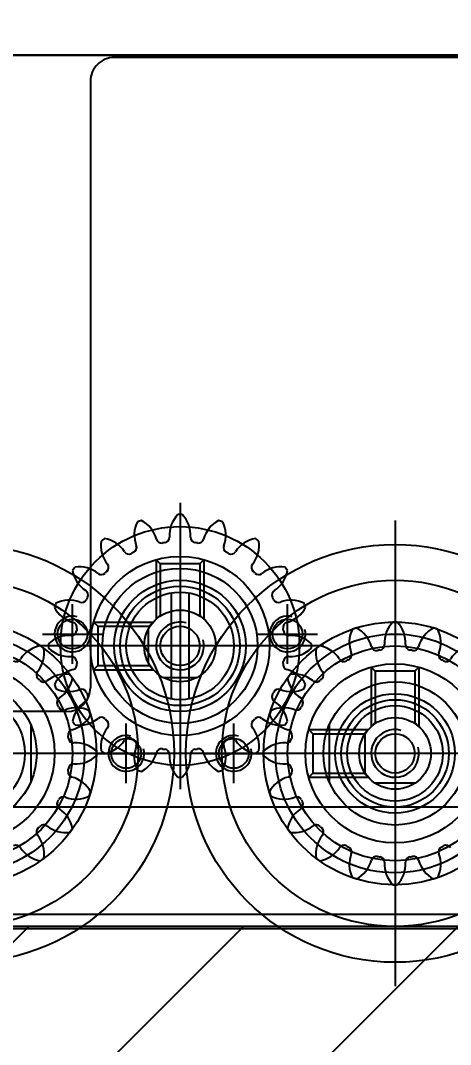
# Model space of a CAD drawing. Header units: inches. Extents: x 0 to 77285, y -118 to 40065.
# Drawn here: x 16624.3 to 16660.3, y 25985.7 to 26071.4 of the extents above; entities that cross this region are included whole.
import ezdxf

# ---------------------------------------------------------------- set-up
doc = ezdxf.new("R2010")
doc.units = ezdxf.units.IN
doc.header["$LTSCALE"] = 5
doc.header["$MEASUREMENT"] = 0
doc.layers.add('A', color=8, linetype='Continuous')
doc.styles.add('SCI', font='')
doc.styles.get('SCI').set_extended_font_data('Gulim')
doc.dimstyles.new('SCH', dxfattribs={"dimtxt": 2.5, "dimasz": 2, "dimexe": 1.25, "dimexo": 0.625, "dimtad": 1, "dimdec": 8, "dimtxsty": 'SCI', "dimcen": 2.5, "dimclrd": 4, "dimclre": 4, "dimclrt": 7, "dimadec": 8, "dimazin": 2, "dimtfac": 1, "dimtdec": 8, "dimtmove": 0, "dimatfit": 3, "dimfxl": 1, "dimarcsym": 0})

# ---------------------------------------------------------------- blocks, each defined once
blk = doc.blocks.new('A$Cc399747e')
h = blk.add_hatch()
h.set_pattern_fill('ANSI31', color=256, scale=4)
h.set_pattern_definition([(45, (8071.277, 63861.461), (-8.980256, 8.980256), [])])
h.paths.add_polyline_path([(891.797, 581), (491.797, 581), (491.797, 281), (891.797, 281)])
for p, q in [((627.797, 247), (627.797, 286)), ((491.797, 281), (891.797, 281)), ((491.797, 281), (891.797, 281)), ((627.797, 254.5), (627.797, 278.5)), ((645.797, 245.5), (645.797, 269.5)), ((626.14, 269.001), (629.454, 269.001)), ((635.026, 268.5), (630.033, 268.5)), ((630.383, 268.15), (630.033, 268.5)), ((633.297, 264.102), (633.297, 268.898)), ((635.026, 268.5), (634.676, 268.15)), ((658.297, 264.102), (658.297, 268.898)), ((630.298, 268.157), (630.298, 264.843)), ((630.383, 268.021), (630.383, 268.15)), ((634.676, 268.15), (630.383, 268.15)), ((634.676, 264.85), (634.676, 268.15)), ((608.297, 266.5), (647.297, 266.5)), ((615.797, 266.5), (639.797, 266.5)), ((644.297, 266.5), (683.297, 266.5)), ((651.797, 266.5), (675.797, 266.5)), ((625.797, 259.272), (625.797, 264.264)), ((626.147, 263.914), (625.797, 264.264)), ((629.447, 263.914), (629.797, 264.264)), ((629.797, 259.272), (629.797, 264.264)), ((630.383, 264.85), (630.033, 264.5)), ((635.026, 264.5), (630.033, 264.5)), ((630.383, 264.85), (630.383, 264.979)), ((634.676, 264.85), (630.383, 264.85)), ((635.026, 264.5), (634.676, 264.85)), ((626.147, 263.914), (626.277, 263.914)), ((626.147, 259.622), (626.147, 263.914)), ((629.318, 263.914), (629.447, 263.914)), ((629.447, 259.622), (629.447, 263.914)), ((645.797, 252), (645.797, 263)), ((645.047, 253.063), (645.047, 261.937)), ((646.547, 253.063), (646.547, 261.937)), ((647.22, 260.141), (644.374, 260.141)), ((625.797, 259.272), (626.147, 259.622)), ((626.147, 259.622), (629.447, 259.622)), ((629.797, 259.272), (629.447, 259.622)), ((653.026, 259.5), (648.033, 259.5)), ((648.383, 259.15), (648.033, 259.5)), ((648.383, 259.021), (648.383, 259.15)), ((652.676, 259.15), (648.383, 259.15)), ((653.026, 259.5), (652.676, 259.15)), ((652.676, 255.85), (652.676, 259.15)), ((648.438, 258.923), (648.438, 256.077)), ((633.797, 257.5), (657.797, 257.5)), ((640.297, 257.5), (651.297, 257.5)), ((648.383, 255.85), (648.033, 255.5)), ((648.383, 255.85), (648.383, 255.979)), ((652.676, 255.85), (648.383, 255.85)), ((653.026, 255.5), (652.676, 255.85)), ((643.797, 250.272), (643.797, 255.264)), ((644.147, 254.914), (643.797, 255.264)), ((644.147, 254.914), (644.277, 254.914)), ((644.147, 250.622), (644.147, 254.914)), ((647.318, 254.914), (647.447, 254.914)), ((647.447, 254.914), (647.797, 255.264)), ((647.447, 250.622), (647.447, 254.914)), ((647.797, 250.272), (647.797, 255.264)), ((653.026, 255.5), (648.033, 255.5)), ((643.797, 250.272), (644.147, 250.622)), ((644.147, 250.622), (647.447, 250.622)), ((647.797, 250.272), (647.447, 250.622)), ((1040.797, 208), (400.797, 208)), ((403.797, 208), (1037.797, 208))]:
    blk.add_line(p, q)
at = {"ltscale": 3}
for p, q in [((213.792, 281.2), (1040.797, 281.2)), ((213.792, 280), (1040.797, 280)), ((213.792, 280), (1040.797, 280)), ((627.797, 253.5), (627.797, 279.5)), ((641.297, 269), (641.297, 264)), ((650.297, 269), (650.297, 264)), ((614.797, 266.5), (640.797, 266.5)), ((643.797, 266.5), (638.797, 266.5)), ((652.797, 266.5), (647.797, 266.5)), ((650.797, 266.5), (676.797, 266.5)), ((645.797, 250), (645.797, 265)), ((655.297, 263), (886.297, 263)), ((653.297, 210.2), (653.297, 261)), ((636.797, 259), (636.797, 254)), ((654.797, 259), (654.797, 254)), ((638.297, 257.5), (653.297, 257.5)), ((639.297, 256.5), (634.297, 256.5)), ((657.297, 256.5), (652.297, 256.5)), ((1040.797, 208), (243.797, 208)), ((406.797, 208.2), (651.297, 208.2))]:
    blk.add_line(p, q, dxfattribs=at)
at = {"ltscale": 5}
blk.add_line((470.792, 271), (695.792, 271), dxfattribs=at)
for centre, radius in [((627.797, 266.5), 17.5), ((663.797, 266.5), 17.5), ((627.797, 266.5), 14.5), ((663.797, 266.5), 14.5), ((627.797, 266.5), 10), ((663.797, 266.5), 10), ((627.797, 266.5), 7.5), ((663.797, 266.5), 7.5), ((627.797, 266.5), 6), ((663.797, 266.5), 6), ((627.797, 266.5), 5), ((663.797, 266.5), 5), ((627.797, 266.5), 4.5), ((627.797, 266.5), 4), ((627.797, 266.5), 3), ((627.797, 266.5), 3), ((627.797, 266.5), 1.65), ((645.797, 257.5), 10), ((645.797, 257.5), 7.5), ((645.797, 257.5), 5), ((645.797, 257.5), 4.5), ((645.797, 257.5), 4.5), ((645.797, 257.5), 3), ((645.797, 257.5), 3), ((645.797, 257.5), 1.65)]:
    blk.add_circle(centre, radius)
at = {"ltscale": 3}
for centre, radius in [((627.797, 266.5), 11), ((663.797, 266.5), 11), ((627.797, 266.5), 9), ((663.797, 266.5), 9), ((641.297, 266.5), 1.25), ((650.297, 266.5), 1.25), ((645.797, 257.5), 6.5), ((645.797, 257.5), 5.5), ((636.797, 256.5), 1.25), ((654.797, 256.5), 1.25)]:
    blk.add_circle(centre, radius, dxfattribs=at)
for centre, radius, start, end in [((629.409, 275.758), 2.5, 135.86546, 183.15785), ((627.797, 266.5), 11, 90, 90.94936), ((627.797, 266.5), 11, 89.05064, 90), ((626.185, 275.758), 2.5, 356.84215, 44.13454), ((626.47, 275.803), 2.5, 153.86546, 201.15785), ((627.797, 266.5), 11, 108, 108.94936), ((627.797, 266.5), 11, 107.05064, 108), ((623.403, 274.806), 2.5, 14.84215, 62.13454), ((632.191, 274.806), 2.5, 117.86546, 165.15785), ((627.797, 266.5), 11, 72, 72.94936), ((627.797, 266.5), 11, 71.05064, 72), ((629.125, 275.803), 2.5, 338.84215, 26.13454), ((626.247, 275.56), 0.442, 194.84215, 279.71096), ((626.472, 275.596), 0.442, 278.28904, 3.15785), ((629.122, 275.596), 0.442, 176.84215, 261.71096), ((629.348, 275.56), 0.442, 260.28904, 345.15785), ((634.543, 273.042), 2.5, 99.86546, 147.15785), ((627.797, 266.5), 11, 54, 54.94936), ((627.797, 266.5), 11, 53.05064, 54), ((663.797, 266.5), 11, 126, 126.94936), ((663.797, 266.5), 11, 125.05064, 126), ((657.052, 273.042), 2.5, 32.84215, 80.13454), ((623.726, 274.741), 0.442, 296.28904, 21.15785), ((627.797, 266.5), 8.75, 99, 99.71096), ((627.797, 266.5), 8.75, 98.28904, 99), ((627.797, 266.5), 8.75, 81, 81.71096), ((627.797, 266.5), 8.75, 80.28904, 81), ((631.868, 274.741), 0.442, 158.84215, 243.71096), ((631.935, 274.937), 2.5, 320.84215, 8.13454), ((659.66, 274.937), 2.5, 171.86546, 219.15785), ((623.523, 274.637), 0.442, 212.84215, 297.71096), ((627.797, 266.5), 8.75, 117, 117.71096), ((627.797, 266.5), 8.75, 116.28904, 117), ((627.797, 266.5), 8.75, 63, 63.71096), ((627.797, 266.5), 8.75, 62.28904, 63), ((632.071, 274.637), 0.442, 242.28904, 327.15785), ((659.523, 274.637), 0.442, 212.84215, 297.71096), ((634.215, 273.08), 0.442, 140.84215, 225.71096), ((636.234, 270.637), 2.5, 81.86546, 129.15785), ((634.339, 273.246), 2.5, 302.84215, 350.13454), ((627.797, 266.5), 11, 36, 36.94936), ((627.797, 266.5), 11, 35.05064, 36), ((663.797, 266.5), 11, 144, 144.94936), ((657.255, 273.246), 2.5, 189.86546, 237.15785), ((663.797, 266.5), 11, 143.05064, 144), ((655.36, 270.637), 2.5, 50.84215, 98.13454), ((657.379, 273.08), 0.442, 314.28904, 39.15785), ((627.797, 266.5), 8.75, 45, 45.71096), ((627.797, 266.5), 8.75, 44.28904, 45), ((634.377, 272.918), 0.442, 224.28904, 309.15785), ((657.218, 272.918), 0.442, 230.84215, 315.71096), ((663.797, 266.5), 8.75, 135, 135.71096), ((663.797, 266.5), 8.75, 134.28904, 135), ((635.935, 270.774), 0.442, 122.84215, 207.71096), ((655.66, 270.774), 0.442, 332.28904, 57.15785), ((627.797, 266.5), 8.75, 27, 27.71096), ((627.797, 266.5), 8.75, 26.28904, 27), ((636.038, 270.571), 0.442, 206.28904, 291.15785), ((637.1, 267.828), 2.5, 63.86546, 111.15785), ((654.495, 267.828), 2.5, 68.84215, 116.13454), ((655.556, 270.571), 0.442, 248.84215, 333.71096), ((663.797, 266.5), 8.75, 153, 153.71096), ((663.797, 266.5), 8.75, 152.28904, 153), ((636.104, 270.894), 2.5, 284.84215, 332.13454), ((627.797, 266.5), 11, 18, 18.94936), ((627.797, 266.5), 11, 17.05064, 18), ((663.797, 266.5), 11, 162, 162.94936), ((655.491, 270.894), 2.5, 207.86546, 255.15785), ((663.797, 266.5), 11, 161.05064, 162), ((627.797, 266.5), 2, 255, 195), ((647.409, 266.758), 2.5, 135.86546, 183.15785), ((645.797, 257.5), 11, 90, 90.94936), ((645.797, 257.5), 11, 89.05064, 90), ((644.185, 266.758), 2.5, 356.84215, 44.13454), ((636.857, 268.051), 0.442, 104.84215, 189.71096), ((627.797, 266.5), 8.75, 9, 9.71096), ((627.797, 266.5), 8.75, 8.28904, 9), ((636.893, 267.825), 0.442, 188.28904, 273.15785), ((644.47, 266.803), 2.5, 153.86546, 201.15785), ((645.797, 257.5), 11, 108, 108.94936), ((645.797, 257.5), 11, 107.05064, 108), ((641.403, 265.806), 2.5, 14.84215, 62.13454), ((650.191, 265.806), 2.5, 117.86546, 165.15785), ((645.797, 257.5), 11, 72, 72.94936), ((645.797, 257.5), 11, 71.05064, 72), ((647.125, 266.803), 2.5, 338.84215, 26.13454), ((654.702, 267.825), 0.442, 266.84215, 351.71096), ((654.737, 268.051), 0.442, 350.28904, 75.15785), ((663.797, 266.5), 8.75, 171, 171.71096), ((663.797, 266.5), 8.75, 170.28904, 171), ((637.055, 264.888), 2.5, 45.86546, 93.15785), ((654.54, 264.888), 2.5, 86.84215, 134.13454), ((637.055, 268.112), 2.5, 266.84215, 314.13454), ((627.797, 266.5), 11, 360, 0.94936), ((627.797, 266.5), 11, 359.05064, 0), ((641.66, 265.937), 2.5, 171.86546, 219.15785), ((645.797, 257.5), 11, 126, 126.94936), ((645.797, 257.5), 11, 125.05064, 126), ((639.052, 264.042), 2.5, 32.84215, 80.13454), ((644.247, 266.56), 0.442, 194.84215, 279.71096), ((645.797, 257.5), 8.75, 99, 99.71096), ((645.797, 257.5), 8.75, 98.28904, 99), ((644.472, 266.596), 0.442, 278.28904, 3.15785), ((647.122, 266.596), 0.442, 176.84215, 261.71096), ((645.797, 257.5), 8.75, 81, 81.71096), ((645.797, 257.5), 8.75, 80.28904, 81), ((647.348, 266.56), 0.442, 260.28904, 345.15785), ((652.543, 264.042), 2.5, 99.86546, 147.15785), ((649.935, 265.937), 2.5, 320.84215, 8.13454), ((645.797, 257.5), 11, 54, 54.94936), ((645.797, 257.5), 11, 53.05064, 54), ((663.797, 266.5), 11, 179.05064, 180), ((663.797, 266.5), 11, 180, 180.94936), ((654.54, 268.112), 2.5, 225.86546, 273.15785), ((627.797, 266.5), 8.75, 350.28904, 351), ((627.797, 266.5), 8.75, 351, 351.71096), ((636.893, 265.175), 0.442, 86.84215, 171.71096), ((641.523, 265.637), 0.442, 212.84215, 297.71096), ((645.797, 257.5), 8.75, 117, 117.71096), ((645.797, 257.5), 8.75, 116.28904, 117), ((641.726, 265.741), 0.442, 296.28904, 21.15785), ((649.868, 265.741), 0.442, 158.84215, 243.71096), ((645.797, 257.5), 8.75, 63, 63.71096), ((645.797, 257.5), 8.75, 62.28904, 63), ((650.071, 265.637), 0.442, 242.28904, 327.15785), ((654.702, 265.175), 0.442, 8.28904, 93.15785), ((663.797, 266.5), 8.75, 188.28904, 189), ((663.797, 266.5), 8.75, 189, 189.71096), ((636.857, 264.95), 0.442, 170.28904, 255.15785), ((636.104, 262.106), 2.5, 27.86546, 75.15785), ((639.379, 264.08), 0.442, 314.28904, 39.15785), ((652.215, 264.08), 0.442, 140.84215, 225.71096), ((655.491, 262.106), 2.5, 104.84215, 152.13454), ((654.737, 264.95), 0.442, 284.84215, 9.71096), ((645.797, 257.5), 11, 144, 144.94936), ((639.255, 264.246), 2.5, 189.86546, 237.15785), ((645.797, 257.5), 11, 143.05064, 144), ((637.36, 261.637), 2.5, 50.84215, 98.13454), ((639.218, 263.918), 0.442, 230.84215, 315.71096), ((645.797, 257.5), 8.75, 135, 135.71096), ((645.797, 257.5), 8.75, 134.28904, 135), ((645.797, 257.5), 8.75, 45, 45.71096), ((645.797, 257.5), 8.75, 44.28904, 45), ((652.377, 263.918), 0.442, 224.28904, 309.15785), ((654.234, 261.637), 2.5, 81.86546, 129.15785), ((652.339, 264.246), 2.5, 302.84215, 350.13454), ((645.797, 257.5), 11, 36, 36.94936), ((645.797, 257.5), 11, 35.05064, 36), ((627.797, 266.5), 8.75, 332.28904, 333), ((627.797, 266.5), 8.75, 333, 333.71096), ((636.038, 262.429), 0.442, 68.84215, 153.71096), ((637.1, 265.172), 2.5, 248.84215, 296.13454), ((627.797, 266.5), 11, 341.05064, 342), ((627.797, 266.5), 11, 342, 342.94936), ((663.797, 266.5), 11, 197.05064, 198), ((663.797, 266.5), 11, 198, 198.94936), ((654.495, 265.172), 2.5, 243.86546, 291.15785), ((655.556, 262.429), 0.442, 26.28904, 111.15785), ((663.797, 266.5), 8.75, 206.28904, 207), ((663.797, 266.5), 8.75, 207, 207.71096), ((635.935, 262.226), 0.442, 152.28904, 237.15785), ((634.339, 259.754), 2.5, 9.86546, 57.15785), ((637.66, 261.774), 0.442, 332.28904, 57.15785), ((653.935, 261.774), 0.442, 122.84215, 207.71096), ((657.255, 259.754), 2.5, 122.84215, 170.13454), ((655.66, 262.226), 0.442, 302.84215, 27.71096), ((645.797, 257.5), 11, 162, 162.94936), ((645.797, 257.5), 11, 161.05064, 162), ((636.495, 258.828), 2.5, 68.84215, 116.13454), ((637.556, 261.571), 0.442, 248.84215, 333.71096), ((645.797, 257.5), 8.75, 153, 153.71096), ((645.797, 257.5), 8.75, 152.28904, 153), ((645.797, 257.5), 8.75, 27, 27.71096), ((645.797, 257.5), 8.75, 26.28904, 27), ((654.038, 261.571), 0.442, 206.28904, 291.15785), ((655.1, 258.828), 2.5, 63.86546, 111.15785), ((645.797, 257.5), 11, 18, 18.94936), ((645.797, 257.5), 11, 17.05064, 18), ((634.215, 259.921), 0.442, 134.28904, 219.15785), ((627.797, 266.5), 8.75, 314.28904, 315), ((627.797, 266.5), 8.75, 315, 315.71096), ((634.377, 260.082), 0.442, 50.84215, 135.71096), ((636.234, 262.363), 2.5, 230.84215, 278.13454), ((637.491, 261.894), 2.5, 207.86546, 255.15785), ((627.797, 266.5), 11, 323.05064, 324), ((627.797, 266.5), 11, 324, 324.94936), ((654.104, 261.894), 2.5, 284.84215, 332.13454), ((663.797, 266.5), 11, 215.05064, 216), ((663.797, 266.5), 11, 216, 216.94936), ((655.36, 262.363), 2.5, 261.86546, 309.15785), ((657.218, 260.082), 0.442, 44.28904, 129.15785), ((663.797, 266.5), 8.75, 224.28904, 225), ((663.797, 266.5), 8.75, 225, 225.71096), ((657.379, 259.921), 0.442, 320.84215, 45.71096), ((631.935, 258.063), 2.5, 351.86546, 39.15785), ((636.737, 259.051), 0.442, 350.28904, 75.15785), ((645.797, 257.5), 2, 255, 195), ((654.857, 259.051), 0.442, 104.84215, 189.71096), ((659.66, 258.063), 2.5, 140.84215, 188.13454), ((621.052, 259.958), 2.5, 279.86546, 327.15785), ((623.523, 258.363), 0.442, 62.28904, 147.15785), ((627.797, 266.5), 8.75, 242.28904, 243), ((627.797, 266.5), 8.75, 243, 243.71096), ((623.726, 258.259), 0.442, 338.84215, 63.71096), ((631.868, 258.259), 0.442, 116.28904, 201.15785), ((627.797, 266.5), 8.75, 296.28904, 297), ((627.797, 266.5), 8.75, 297, 297.71096), ((632.071, 258.363), 0.442, 32.84215, 117.71096), ((634.543, 259.958), 2.5, 212.84215, 260.13454), ((636.54, 255.888), 2.5, 86.84215, 134.13454), ((636.702, 258.825), 0.442, 266.84215, 351.71096), ((645.797, 257.5), 8.75, 171, 171.71096), ((645.797, 257.5), 8.75, 170.28904, 171), ((645.797, 257.5), 8.75, 9, 9.71096), ((645.797, 257.5), 8.75, 8.28904, 9), ((654.893, 258.825), 0.442, 188.28904, 273.15785), ((655.055, 255.888), 2.5, 45.86546, 93.15785), ((657.052, 259.958), 2.5, 279.86546, 327.15785), ((659.523, 258.363), 0.442, 62.28904, 147.15785), ((626.47, 257.197), 2.5, 158.84215, 206.13454), ((623.403, 258.194), 2.5, 297.86546, 345.15785), ((626.247, 257.44), 0.442, 80.28904, 165.15785), ((627.797, 266.5), 8.75, 260.28904, 261), ((627.797, 266.5), 8.75, 261, 261.71096), ((626.472, 257.405), 0.442, 356.84215, 81.71096), ((629.409, 257.242), 2.5, 176.84215, 224.13454), ((626.185, 257.242), 2.5, 315.86546, 3.15785), ((629.122, 257.405), 0.442, 98.28904, 183.15785), ((627.797, 266.5), 8.75, 278.28904, 279), ((627.797, 266.5), 8.75, 279, 279.71096), ((629.348, 257.44), 0.442, 14.84215, 99.71096), ((632.191, 258.194), 2.5, 194.84215, 242.13454), ((629.125, 257.197), 2.5, 333.86546, 21.15785), ((627.797, 266.5), 11, 305.05064, 306), ((627.797, 266.5), 11, 306, 306.94936), ((645.797, 257.5), 11, 179.05064, 180), ((645.797, 257.5), 11, 180, 180.94936), ((645.797, 257.5), 11, 360, 0.94936), ((645.797, 257.5), 11, 359.05064, 0), ((663.797, 266.5), 11, 233.05064, 234), ((663.797, 266.5), 11, 234, 234.94936), ((636.54, 259.112), 2.5, 225.86546, 273.15785), ((636.702, 256.175), 0.442, 8.28904, 93.15785), ((654.893, 256.175), 0.442, 86.84215, 171.71096), ((655.055, 259.112), 2.5, 266.84215, 314.13454), ((627.797, 266.5), 11, 251.05064, 252), ((627.797, 266.5), 11, 252, 252.94936), ((627.797, 266.5), 11, 287.05064, 288), ((627.797, 266.5), 11, 288, 288.94936), ((636.737, 255.95), 0.442, 284.84215, 9.71096), ((645.797, 257.5), 8.75, 188.28904, 189), ((645.797, 257.5), 8.75, 189, 189.71096), ((654.857, 255.95), 0.442, 170.28904, 255.15785), ((645.797, 257.5), 8.75, 350.28904, 351), ((645.797, 257.5), 8.75, 351, 351.71096), ((627.797, 266.5), 11, 269.05064, 270), ((627.797, 266.5), 11, 270, 270.94936), ((637.491, 253.106), 2.5, 104.84215, 152.13454), ((654.104, 253.106), 2.5, 27.86546, 75.15785), ((645.797, 257.5), 11, 197.05064, 198), ((645.797, 257.5), 11, 198, 198.94936), ((636.495, 256.172), 2.5, 243.86546, 291.15785), ((655.1, 256.172), 2.5, 248.84215, 296.13454), ((645.797, 257.5), 11, 341.05064, 342), ((645.797, 257.5), 11, 342, 342.94936), ((637.556, 253.429), 0.442, 26.28904, 111.15785), ((637.66, 253.226), 0.442, 302.84215, 27.71096), ((645.797, 257.5), 8.75, 206.28904, 207), ((645.797, 257.5), 8.75, 207, 207.71096), ((653.935, 253.226), 0.442, 152.28904, 237.15785), ((645.797, 257.5), 8.75, 332.28904, 333), ((645.797, 257.5), 8.75, 333, 333.71096), ((654.038, 253.429), 0.442, 68.84215, 153.71096), ((639.255, 250.754), 2.5, 122.84215, 170.13454), ((652.339, 250.754), 2.5, 9.86546, 57.15785), ((637.36, 253.363), 2.5, 261.86546, 309.15785), ((639.218, 251.082), 0.442, 44.28904, 129.15785), ((645.797, 257.5), 8.75, 224.28904, 225), ((645.797, 257.5), 8.75, 315, 315.71096), ((652.377, 251.082), 0.442, 50.84215, 135.71096), ((654.234, 253.363), 2.5, 230.84215, 278.13454), ((645.797, 257.5), 11, 215.05064, 216), ((645.797, 257.5), 11, 216, 216.94936), ((641.66, 249.063), 2.5, 140.84215, 188.13454), ((645.797, 257.5), 8.75, 225, 225.71096), ((639.379, 250.921), 0.442, 320.84215, 45.71096), ((652.215, 250.921), 0.442, 134.28904, 219.15785), ((649.935, 249.063), 2.5, 351.86546, 39.15785), ((645.797, 257.5), 8.75, 314.28904, 315), ((645.797, 257.5), 11, 323.05064, 324), ((645.797, 257.5), 11, 324, 324.94936), ((641.523, 249.363), 0.442, 62.28904, 147.15785), ((645.797, 257.5), 8.75, 242.28904, 243), ((645.797, 257.5), 8.75, 243, 243.71096), ((641.726, 249.259), 0.442, 338.84215, 63.71096), ((649.868, 249.259), 0.442, 116.28904, 201.15785), ((645.797, 257.5), 8.75, 296.28904, 297), ((645.797, 257.5), 8.75, 297, 297.71096), ((650.071, 249.363), 0.442, 32.84215, 117.71096), ((639.052, 250.958), 2.5, 279.86546, 327.15785), ((644.47, 248.197), 2.5, 158.84215, 206.13454), ((644.247, 248.44), 0.442, 80.28904, 165.15785), ((645.797, 257.5), 8.75, 260.28904, 261), ((645.797, 257.5), 8.75, 261, 261.71096), ((644.472, 248.405), 0.442, 356.84215, 81.71096), ((647.122, 248.405), 0.442, 98.28904, 183.15785), ((645.797, 257.5), 8.75, 278.28904, 279), ((645.797, 257.5), 8.75, 279, 279.71096), ((647.348, 248.44), 0.442, 14.84215, 99.71096), ((647.125, 248.197), 2.5, 333.86546, 21.15785), ((652.543, 250.958), 2.5, 212.84215, 260.13454), ((645.797, 257.5), 11, 233.05064, 234), ((645.797, 257.5), 11, 234, 234.94936), ((641.403, 249.194), 2.5, 297.86546, 345.15785), ((647.409, 248.242), 2.5, 176.84215, 224.13454), ((644.185, 248.242), 2.5, 315.86546, 3.15785), ((650.191, 249.194), 2.5, 194.84215, 242.13454), ((645.797, 257.5), 11, 305.05064, 306), ((645.797, 257.5), 11, 306, 306.94936), ((645.797, 257.5), 11, 251.05064, 252), ((645.797, 257.5), 11, 288, 288.94936), ((645.797, 257.5), 11, 252, 252.94936), ((645.797, 257.5), 11, 269.05064, 270), ((645.797, 257.5), 11, 270, 270.94936), ((645.797, 257.5), 11, 287.05064, 288)]:
    blk.add_arc(centre, radius, start, end)
for centre, radius, start, end in [((641.297, 266.5), 1.5, 255, 195), ((650.297, 266.5), 1.5, 255, 195), ((655.297, 261), 2, 90, 180), ((636.797, 256.5), 1.5, 255, 195), ((654.797, 256.5), 1.5, 255, 195), ((651.297, 210.2), 2, 270, 0)]:
    blk.add_arc(centre, radius, start, end, dxfattribs=at)
blk = doc.blocks.new('*D366')
at = {"color": 4, "lineweight": -2, "transparency": 16777216}
for p, q in [((12554.65, 23925.55), (12554.65, 28076.143)), ((17979.65, 23925.05), (17979.65, 28076.143)), ((12714.65, 27976.143), (17819.65, 27976.143))]:
    blk.add_line(p, q, dxfattribs=at)
at = {"color": 4, "transparency": 16777216}
for points in [[(12714.65, 28002.81), (12714.65, 27949.477), (12554.65, 27976.143)], [(17819.65, 28002.81), (17819.65, 27949.477), (17979.65, 27976.143)]]:
    blk.add_solid(points, dxfattribs=at)
at = {"layer": 'Defpoints', "color": 0, "transparency": 16777216}
for p in [(17979.65, 27976.143), (12554.65, 23875.55), (17979.65, 23875.05)]:
    blk.add_point(p, dxfattribs=at)
at = {"color": 7, "transparency": 16777216, "insert": (15267.15, 28128.806), "char_height": 200, "attachment_point": 5, "style": 'SCI'}
blk.add_mtext('5425', dxfattribs=at)
blk = doc.blocks.new('*D367')
at = {"color": 4, "lineweight": -2, "transparency": 16777216}
for p, q in [((12554.65, 23925.55), (12554.65, 29140.675)), ((21064.65, 23433.05), (21064.65, 29140.675)), ((12714.65, 29040.675), (20904.65, 29040.675))]:
    blk.add_line(p, q, dxfattribs=at)
at = {"color": 4, "transparency": 16777216}
for points in [[(12714.65, 29067.342), (12714.65, 29014.009), (12554.65, 29040.675)], [(20904.65, 29067.342), (20904.65, 29014.009), (21064.65, 29040.675)]]:
    blk.add_solid(points, dxfattribs=at)
at = {"layer": 'Defpoints', "color": 0, "transparency": 16777216}
for p in [(21064.65, 29040.675), (12554.65, 23875.55), (21064.65, 23383.05)]:
    blk.add_point(p, dxfattribs=at)
at = {"color": 7, "transparency": 16777216, "insert": (16809.65, 29193.472), "char_height": 200, "attachment_point": 5, "style": 'SCI'}
blk.add_mtext('8510', dxfattribs=at)
blk = doc.blocks.new('*D374')
at = {"color": 4, "lineweight": -2, "transparency": 16777216}
for p, q in [((12554.65, 23925.55), (12554.65, 30215.876)), ((37924.65, 23433.05), (37924.65, 30215.876)), ((12714.65, 30115.876), (37764.65, 30115.876))]:
    blk.add_line(p, q, dxfattribs=at)
at = {"color": 4, "transparency": 16777216}
for points in [[(12714.65, 30142.543), (12714.65, 30089.21), (12554.65, 30115.876)], [(37764.65, 30142.543), (37764.65, 30089.21), (37924.65, 30115.876)]]:
    blk.add_solid(points, dxfattribs=at)
at = {"layer": 'Defpoints', "color": 0, "transparency": 16777216}
for p in [(37924.65, 30115.876), (12554.65, 23875.55), (37924.65, 23383.05)]:
    blk.add_point(p, dxfattribs=at)
at = {"color": 7, "transparency": 16777216, "insert": (25239.65, 30268.539), "char_height": 200, "attachment_point": 5, "style": 'SCI'}
blk.add_mtext('25370', dxfattribs=at)

msp = doc.modelspace()

# ---------------------------------------------------------------- block references
at = {"layer": 'A', "rotation": 180}
msp.add_blockref('A$Cc399747e', (17283.44187244, 26276.55060516), dxfattribs=at)

# ---------------------------------------------------------------- dimensions: what is measured, and where the dimension line sits
for base, p2, picture, middle in [((37924.649780898, 30115.8761734788), (37924.649780898, 23383.0504762948), '*D374', (25239.649780898, 30268.5392893244)), ((21064.649780898, 29040.6754827387), (21064.649780898, 23383.0504762948), '*D367', (16809.649780898, 29193.4717543765)), ((17979.649780898, 27976.1433020648), (17979.649780898, 23875.0504762948), '*D366', (15267.149780898, 28128.8064179103))]:
    dim = msp.add_linear_dim(base=base, p1=(12554.649780898, 23875.5504762968), p2=p2, dimstyle='SCH', override={"dimscale": 80})
    dim.commit()
    dim.dimension.update_dxf_attribs({"geometry": picture, "text_midpoint": middle})

doc.saveas('drawing.dxf')
